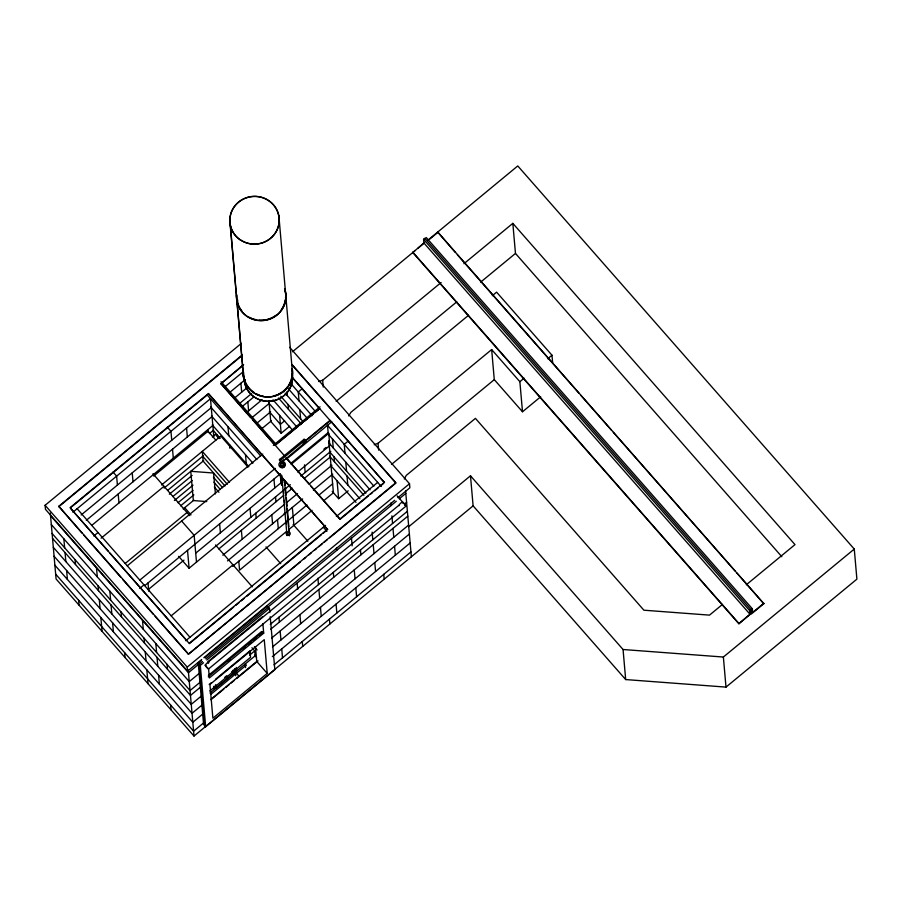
<?xml version="1.0" encoding="UTF-8"?>
<svg xmlns="http://www.w3.org/2000/svg" width="902" height="902" viewBox="0 0 902 902"><rect width="100%" height="100%" fill="white"/><g stroke="black" fill="none" stroke-linecap="round" stroke-linejoin="round"><path stroke-width="1.35" d="M403.138 502.955C402.337 500.7 398.571 504.883 399.112 505.65M283.69 459.952L281.537 462.455L279.417 459.67L304.143 439.229L306.173 441.743L305.192 440.886M404.299 478.996L406.261 475.41L475.422 418.37L643.904 610.203L709.502 615.13L722.479 604.419M402.54 502.831L403.363 502.391L406.092 506.045L208.509 669.013L206.682 667.446L205.182 665.067L207.11 662.981L398.898 505.278M348.702 415.935L350.878 412.349L468.533 315.305M208.903 662.542L208.204 663.376M201.676 659.531L187.582 671.156L45.461 509.337L45.1 505.278L241.364 343.391M81.958 533.059L58.777 506.304L242.345 354.892M58.81 506.71L242.379 355.298M70.209 507.567L208.486 393.509L327.651 529.564L208.52 393.915L70.255 507.973L189.386 643.611L233.674 607.08M250.632 417.615L220.877 383.733L243.63 364.532M220.877 383.733L242.582 365.829M72.882 512.223L210.482 398.718L213.808 436.805M225.297 386.496L243.461 371.523M81.157 514.974L211.564 407.411M229.288 392.798L245.31 379.584M749.934 614.172L749.607 610.519L750.847 609.504L751.197 613.563L738.851 623.756L749.934 614.172L423.884 242.954L423.568 239.289L424.797 238.275L751.129 609.82L751.479 613.879L763.825 603.697L437.741 232.062L455.431 252.56M425.079 238.59L426.308 237.576L752.358 608.805L752.674 612.458L763.791 603.291M86.288 520.33L212.342 416.352M234.08 398.425L247.159 387.635M738.851 623.756L412.8 252.526L423.884 242.954M292.451 351.791L414.864 250.824M417.953 248.275L424.617 242.785M427.638 240.394L517.771 165.945L854.273 549.07L856.9 579.14L725.997 687.11L625.684 679.567L473.11 505.853L470.483 475.794L408.73 526.723M429.544 239.255L437.786 232.468M91.801 525.359L213.222 425.214M239.391 403.622L251.613 393.543M153.69 476.053L208.024 431.235L215.871 440.165M209.377 433.614L213.65 430.085M242.401 406.374L254.172 396.666M212.398 436.963L215.488 434.414L219.163 438.609M93.774 536.013L98.014 532.53M246.246 412.789L262.132 399.687M161.537 484.983L220.81 436.083L248.027 467.089M101.114 538.201L164.006 486.325M164.108 488.083L203.254 455.792M252.459 417.243L269.157 403.476M167.749 490.305L203.683 460.674M169.328 494.228L192.149 475.41M256.416 423.568L270.623 411.842M302.486 388.48L298.258 391.975L299.036 400.916M172.891 496.517L192.194 480.597M174.39 500.509L193.005 485.152M261.625 428.845L271.412 420.783M318.688 381.523L322.657 380.227L441.112 282.518M463.932 263.7L512.832 223.358L794.989 544.616L746.292 584.789M178.032 502.741L193.051 490.35M180.603 505.842L193.862 494.905M284.615 420.817L280.387 424.312L269.348 411.752M183.174 508.953L193.896 500.103M268.931 400.916L270.713 421.358L281.165 433.253L289.632 426.263M125.186 563.479L186.996 512.505M127.272 565.836L262.764 454.089M273.34 445.351L320.063 406.825M275.031 445.036L319.567 408.741M275.065 445.441L297.863 426.646M300.028 424.853L302.204 423.061M304.369 421.268L307.627 418.584M309.792 416.803L313.05 414.108M315.226 412.327L318.474 409.632M336.153 401.334L456.784 301.832M480.687 282.112L515.47 253.428L512.832 223.358M279.451 460.076L280.646 458.644M279.541 459.625L280.421 460.448L305.124 440.075M305.113 440.931L330.076 420.343L384.5 482.671L292.113 377.115M302.982 443.13L330.109 420.749M281.537 462.455L306.206 441.676M139.81 580.121L275.268 468.386M286.092 459.468L331.756 421.798M492.278 295.721L496.596 292.158L551.979 355.219L552.7 363.416M290.658 463.538L328.125 432.633L328.745 433.355L329.816 445.543L297.705 472.028M139.754 588.375L143.993 584.879M291.29 464.248L328.745 433.355M144.827 585.567L280.387 473.753M148.176 589.66L183.963 560.142M195.711 553.174L281.097 482.75M323.841 449.241L325.983 447.471M178.63 556.331L189.082 568.226L290.343 484.701M300.817 476.064L330.797 451.338M348.476 440.841L344.237 444.325L345.015 453.266M218.814 548.935L283.758 495.367M285.483 493.946L292.451 488.196M304.357 478.376L330.29 456.987M222.828 555.204L284.682 504.184M286.712 502.515L297.57 493.563M309.386 483.822L331.936 465.218M284.141 513.712L285.382 512.686M227.53 560.92L302.644 498.953M313.389 490.102L332.714 474.159M374.206 444.731L378.051 443.288L491.658 349.57L519.868 381.704L522.506 411.774L540.693 396.767M171.166 615.841L232.975 564.855M232.66 566.264L307.007 504.951M318.756 495.254L332.635 483.799M286.295 531.616L239.571 570.154L238.782 561.213M289.553 528.922L312.058 510.363M323.807 500.666L333.413 492.74L328.835 440.762M332.207 491.364L338.645 498.693L348.172 490.835M391.502 464.429L494.285 379.641L491.658 349.57M185.744 640.724L325.521 525.426M336.378 516.463L377.679 482.401M189.352 643.205L327.618 529.147M384.466 482.266L339.975 518.966L286.408 457.979M235.839 605.298L239.075 602.626M241.24 600.845L244.476 598.173M246.641 596.391L321.18 534.909M323.333 533.127L326.58 530.455M368.219 496.1L340.009 519.372L311.066 486.426M370.395 494.307L372.56 492.526M374.736 490.733L377.983 488.05M380.159 486.257L383.406 483.573M300.276 561.969L188.394 654.243L395.82 482.717L292.158 364.69M303.534 559.274L305.71 557.492M308.969 554.798L311.134 553.005M314.392 550.321L316.568 548.529M318.744 546.736L322.003 544.053M324.168 542.26L327.426 539.565M329.602 537.772L395.865 483.122L292.192 365.096M519.868 381.704L524.152 378.175M547.694 358.748L551.979 355.219M187.582 671.156L187.221 667.097L409.508 483.743L289.677 347.315M203.841 657.738L394.681 500.328M397.929 497.645L409.858 487.813L409.508 483.743M270.205 616.72L274.839 669.712L205.679 726.753L203.593 724.374L198.226 663.015L201.462 660.343M204.709 657.671L267.375 605.975L269.472 608.354L269.833 612.537M199.297 663.748L188.473 672.667L50.535 515.617M267.443 607.542L396.294 501.253M399.304 498.772L405.821 493.394M202.51 661.538L199.274 664.21L204.641 725.558M205.757 658.855L268.424 607.17M205.679 726.753L200.312 665.394L203.559 662.722M206.795 660.05L269.472 608.354M207.934 661.718L262.279 616.912M199.849 672.881L189.262 681.608L51.313 524.547M404.423 504.128L406.599 502.335M200.887 681.608L190.04 690.549L52.102 533.488M208.418 675.395L261.625 631.513L262.662 632.697M270.284 624.364L407.388 511.276M208.317 676.782L262.651 631.975L263.7 633.159L209.365 677.977L208.531 668.495M227.924 661.358L230.089 659.565M243.123 648.82L245.288 647.027M248.546 644.344L250.722 642.551M253.981 639.868L256.145 638.075M259.404 635.38L261.58 633.599M201.056 686.693L190.469 695.419L52.53 538.37M270.701 629.246L407.805 516.158M209.174 684.483L211.327 682.713M215.623 679.172L249.989 650.827L250.553 657.321L209.749 690.988M249.583 655.156L254.725 650.917L251.951 647.749M201.834 695.634L191.247 704.361L53.308 547.311M271.694 638.007L408.595 525.088M224.711 677.413L226.785 675.699M231.498 671.99L234.633 669.408L234.881 672.328L216.108 687.809L215.86 684.889M209.986 693.04L255.153 655.788L254.725 650.917M211.034 694.224L246.314 665.124L245.276 663.94L245.592 667.593M202.612 704.575L192.036 713.302L54.086 556.241M272.483 646.948L409.373 534.029M211.124 699.129L256.766 661.482L255.469 646.644M210.876 699.772L223.741 689.162M225.883 687.392L229.097 684.742M231.239 682.972L234.452 680.322M236.595 678.552L258.04 660.873M203.401 713.516L192.814 722.243L54.875 565.182M272.348 656.645L410.162 542.97M204.461 722.22L193.592 731.184L55.653 574.123M274.016 664.853L410.94 551.911M267.217 673.388L212.883 718.206L209.929 684.483L264.263 639.665L267.217 673.388L256.766 661.482M50.309 513.058L56.082 578.994L194.02 736.055L473.11 505.853M751.129 609.82L752.358 608.805M470.483 475.794L623.057 649.508L723.37 657.039L854.273 549.07M205.803 665.236L205.194 665.259L208.509 669.013M405.99 506.078L405.494 505.751M206.761 501.568L193.344 500.565L190.784 471.306L213.582 473.02L215.42 493.913M405.122 505.402L404.479 504.714M515.47 253.428L781.842 556.726M457.291 254.68L578.971 393.227M580.832 395.347L611.488 430.243M613.349 432.362L735.029 570.91M736.889 573.029L763.825 603.697M423.568 239.289L749.607 610.519M412.766 252.12L738.817 623.35M494.285 379.641L522.506 411.774M397.173 495.886L402.687 502.166M292.147 377.532L319.849 409.068M290.895 383.598L314.978 411.019M381.264 486.482L327.516 425.293L328.294 434.234M288.336 388.728L312.047 415.721M327.877 433.761L373.868 486.11M285.111 393.103L307.514 418.618M328.666 442.69L370.045 489.809M329.185 444.821L329.816 445.543M280.793 396.237L303.388 421.967M329.444 451.631L365.896 493.135M278.493 398.007L301.031 423.669M329.534 456.13L363.901 495.254M273.013 399.823L297.209 427.379M330.324 465.071L359.864 498.716M268.57 402.811L292.372 429.916M331.564 474.531L356.008 502.358M221.058 381.67L275.46 443.615M220.832 383.327L284.705 456.04M252.492 419.723L274.806 445.137M285.957 457.844L309.206 484.306M206.896 394.636L260.644 455.837M323.344 527.219L326.93 531.301M210.707 407.027L256.811 459.524M211.463 415.935L252.921 463.132M212.241 424.876L248.862 466.56M213.255 430.412L220.189 438.316M293.15 524.479L307.864 541.234M229.514 482.367L202.285 451.361L203.142 461.114M202.476 455.984L227.304 484.25M202.905 460.854L224.981 485.986M213.447 477.248L222.647 487.723M167.377 427.232L170.963 431.314L171.741 440.255M213.875 482.13L220.325 489.47M214.304 487.001L218.938 492.278M265.977 546.894L280.691 563.637M184.56 507.522L190.999 514.85M152.968 473.764L189.747 515.651M215.499 544.966L252.289 586.841M181.606 521.018L194.144 535.303L196.489 562.115M113.043 472.05L116.629 476.132L117.407 485.073M254.364 646.847L257.059 649.914M254.691 655.258L256.54 657.378M234.779 668.957L236.628 671.065L236.301 667.412M236.437 673.275L239.086 676.297M233.032 670.22L234.881 672.328M77.11 508.728L189.972 637.229M71.179 509.021L108.116 551.077M109.965 553.185L186.613 640.454M198.226 663.015L200.312 665.394M58.777 506.304L188.36 653.837M83.807 535.157L120.834 577.314M122.683 579.422L153.227 614.206M155.076 616.303L188.394 654.243M213.785 686.275L215.634 688.384L215.352 685.137M45.1 505.278L187.221 667.097M280.421 460.448L281.503 462.049M304.921 440.571L304.109 439.297M284.446 465.15A2.108 2.041 -5 0 0 283.578 463.842L283.363 463.436A1.624 1.567 -5 0 0 282.676 462.985M723.37 657.039L725.997 687.11M623.057 649.508L625.684 679.567M405.596 490.846L411.368 556.782M390.78 503.068L391.006 505.627M391.896 515.843L392.562 523.498M392.99 528.38L393.779 537.31M394.557 546.251L395.335 555.192M378.051 443.288L378.648 450.121M383.767 574.315L384.196 579.197M372.131 532.135L372.808 539.802M373.236 544.673L374.014 553.614M374.792 562.555L375.582 571.496M360.462 549.983L360.879 554.854M345.804 462.207L346.582 471.148M347.011 476.019L347.789 484.96M351.487 538.212L352.152 545.879M354.26 569.906L355.038 578.847M355.816 587.788L356.606 596.729M337.077 480.811L338.645 498.693M332.477 438.992L333.266 447.933M334.044 456.874L334.473 461.745M322.657 380.227L323.254 387.059M336.446 547.886L336.66 550.434M333.289 572.398L333.717 577.269M336.063 604.081L336.841 613.022M329.433 619.133L329.861 624.015M317.91 578.227L318.474 584.62M318.902 589.491L319.68 598.432M320.458 607.373L321.247 616.314M299.825 409.858L300.603 418.799M304.493 464.823L305.169 472.479M278.887 215.905L292.124 368.704A24.625 23.835 -5 0 1 269.709 396.835A24.625 23.835 -5 0 1 243.281 372.47M286.949 391.75L287.276 395.583M288.065 404.513L288.493 409.395M290.557 487.148L290.771 489.583M292.338 507.454L293.905 525.336M297.153 583.03L297.705 589.423M299.926 614.724L300.704 623.665M302.271 641.548L302.7 646.418M279.609 415.371L281.165 433.253M283.081 460.595L283.329 463.346M284.885 481.228L285.246 485.355M285.494 488.106L286.092 494.984M286.34 497.735L287.061 505.988M287.298 508.739L288.865 526.723M289.114 529.497L289.598 535.044M282.777 461.429L283.262 467.044M284.367 479.684L289.283 535.833M282.495 479.684L282.732 482.435M283.454 490.688L283.69 493.439M284.299 500.306L284.536 503.057M286.103 521.006L286.351 523.78M287.073 532.101L287.321 534.875M280.499 461.26L280.86 465.477M281.728 475.298L287.005 535.653M280.702 474.429L281.649 485.265L280.195 475.072M273.96 479.052L274.749 487.993M275.527 496.923L275.956 501.805M277.523 519.687L278.301 528.617M271.795 514.817L272.584 523.758M278.955 617.205L279.383 622.087M280.161 631.028L280.95 639.969M281.728 648.899L282.506 657.84M247.836 401.897L248.614 410.838M255.773 513.227L256.202 518.098M230.292 224.666L243.664 377.453M230.168 224.688L243.54 377.476M262.865 623.677L263.7 633.159M240.902 383.215L241.68 392.156M245.491 454.676L246.269 463.617M250.046 508.356L250.835 517.297M241.375 530.32L242.164 539.261M249.471 651.413L249.809 655.314M227.98 426.702L228.77 435.632M229.548 444.573L229.863 448.238M217.438 435.17L217.653 437.729M235.106 668.833L235.715 675.745M219.626 523.87L220.415 532.811M207.888 429.611L208.103 432.047M214.18 686.963L214.394 689.399M186.567 428.033L187.345 436.974M187.526 550.355L189.082 568.226M172.53 449.196L173.308 458.137M188.259 670.118L194.02 736.055M167.05 664.368L167.479 669.25M170.602 705.003L171.03 709.885M155.82 643.532L156.598 652.473M157.027 657.355L157.805 666.285M158.594 675.226L159.372 684.167M148.007 582.94L148.729 591.193M132.233 472.851L133.011 481.792M142.493 620.317L143.283 629.258M144.061 638.199L144.489 643.07M145.267 652.011L146.056 660.952M146.834 669.893L148.041 683.705M118.196 494.014L118.974 502.955M121.071 612.018L121.499 616.9M124.623 652.653L125.051 657.524M109.841 591.182L110.619 600.123M111.047 604.994L111.825 613.935M112.615 622.876L113.393 631.817M96.514 567.967L97.292 576.908M98.081 585.838L98.51 590.72M99.288 599.661L100.066 608.602M100.855 617.532L102.061 631.355M75.091 559.668L75.52 564.539M78.643 600.304L79.072 605.174M63.862 538.832L64.64 547.773M65.068 552.644L65.846 561.585M66.624 570.526L67.413 579.467M289.238 531.83A1.939 1.883 -5 0 1 289.508 534.694A1.939 1.883 -5 0 1 286.543 534.48A1.939 1.883 -5 0 1 287.298 531.684M284.852 289.892A24.625 23.835 -5 0 1 266.845 319.86A24.625 23.835 -5 0 1 236.978 301.054M236.595 297.333A24.625 23.835 -5 0 1 236.674 294.841M285.257 299.723A24.275 23.486 -5 0 1 281.142 309.972M275.899 315.305A24.275 23.486 -5 0 1 266.755 319.522M265.526 319.782A24.275 23.486 -5 0 1 259.19 320.109M255.435 319.533A24.275 23.486 -5 0 1 253 318.846M251.827 318.406A24.275 23.486 -5 0 1 249.527 317.346M241.894 311.021A24.275 23.486 -5 0 1 237.327 300.997M284.581 288.663A24.76 23.959 -5 0 1 264.331 320.447A24.76 23.959 -5 0 1 236.538 294.83M285.709 299.701A24.14 23.362 -5 0 1 285.765 302.159A24.275 23.486 -5 0 0 285.517 297.254M237.508 302.204A24.14 23.362 -5 0 1 237.587 299.757M237.564 304.662A24.275 23.486 -5 0 1 237.451 299.746M292.068 373.665A24.14 23.362 -5 0 1 270.735 401.187A24.275 23.486 -5 0 1 244.059 378.592M291.774 368.771A24.275 23.486 -5 0 1 291.12 379.731M290.726 380.892A24.275 23.486 -5 0 1 288.516 385.334M287.828 386.36A24.275 23.486 -5 0 1 278.233 394.275M277.083 394.772A24.275 23.486 -5 0 1 273.441 395.922M263.361 396.181A24.275 23.486 -5 0 1 260.892 395.606M259.686 395.234A24.275 23.486 -5 0 1 256.213 393.734M254.06 392.449A24.275 23.486 -5 0 1 246.505 384.308M245.942 383.215A24.275 23.486 -5 0 1 244.273 378.581A24.14 23.362 -5 0 0 270.735 401.187A24.275 23.486 -5 0 0 292.203 373.642M244.014 377.386A24.275 23.486 -5 0 1 243.641 372.481M292.248 368.681A24.76 23.959 -5 0 1 269.721 396.97A24.76 23.959 -5 0 1 243.157 372.47M283.341 460.37A1.624 1.567 -5 0 1 280.139 460.527M280.206 459.727A1.624 1.567 -5 0 1 281.041 458.825M287.343 512.584A1.624 1.567 -5 0 1 287.659 512.855M282.563 461.508A3.236 3.134 -5 0 1 285.009 466.052A3.236 3.134 -5 0 1 279.744 466.751A3.236 3.134 -5 0 1 280.905 461.734M283.589 463.786A1.624 1.567 -5 0 1 282.935 465.804A1.624 1.567 -5 0 1 280.804 465.364A1.624 1.567 -5 0 1 281.074 463.267M284.48 465.68A2.108 2.041 -5 0 1 280.77 466.841M280.308 465.894A2.108 2.041 -5 0 1 280.285 465.364M283.611 464.248A2.108 2.041 -5 0 1 284.322 465.049M240.484 239.955A24.625 23.835 -5 0 0 279.068 222.14A24.625 23.835 -5 0 0 244.025 198.79A24.625 23.835 -5 0 0 240.484 239.955A24.76 23.959 -5 0 0 279.192 222.151A24.76 23.959 -5 0 0 243.968 198.677A24.76 23.959 -5 0 0 240.417 240.067"/></g></svg>
